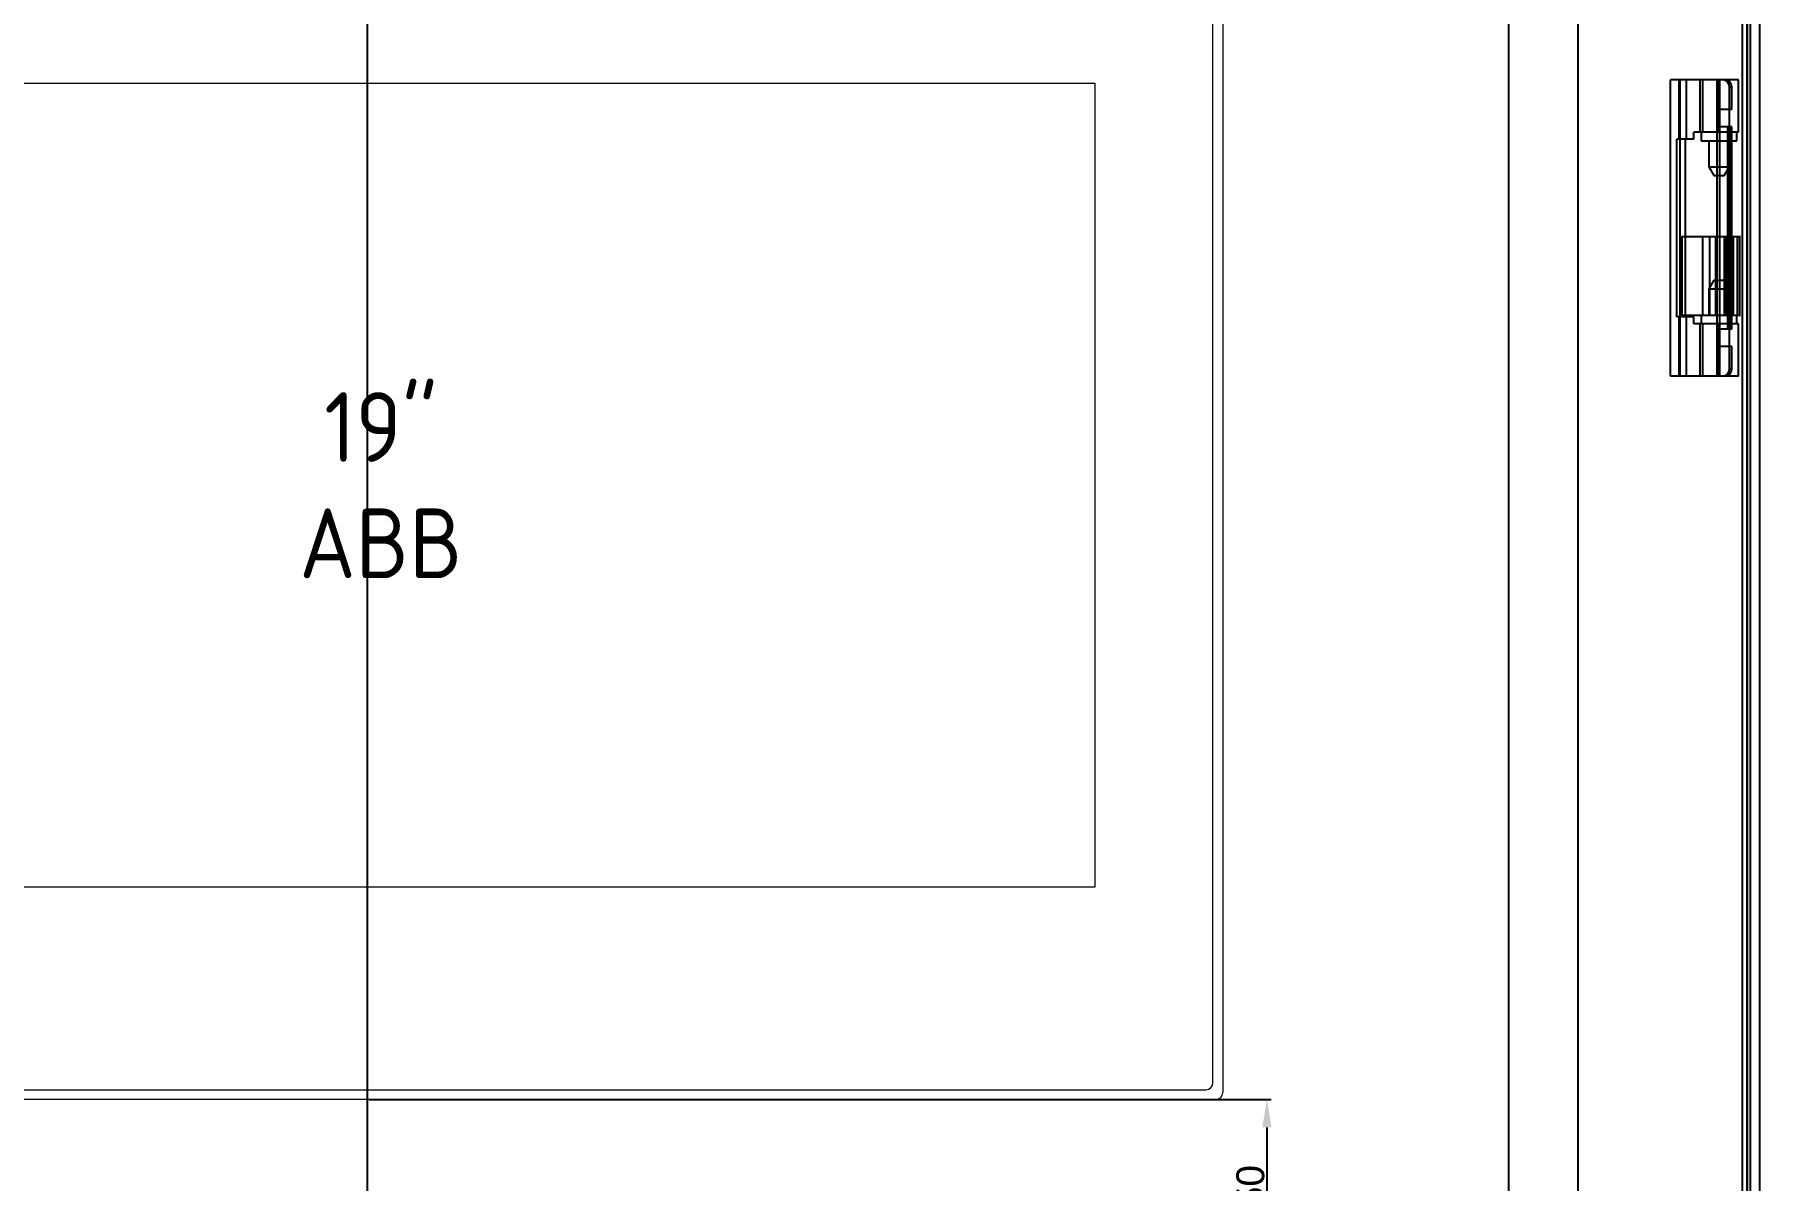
# Model space of a CAD drawing. Header units: millimetres. Extents: x 40929 to 57897, y 13592 to 43737.
# Drawn here: x 47569.5 to 48064.4, y 37289.8 to 37618.5 of the extents above; entities that cross this region are included whole.
import ezdxf

# ---------------------------------------------------------------- set-up
doc = ezdxf.new("R2010")
doc.units = ezdxf.units.MM
doc.layers.add('! NO PLOT !', color=7, linetype='Continuous', true_color=0xff75dd, plot=False)
doc.layers.add('000-PI-Oprema', color=30, linetype='Continuous', lineweight=5)
doc.layers.add('000-PI-ORMAR', color=2, linetype='Continuous')
doc.styles.add('PI0', font='isocpeur.ttf', dxfattribs={"width": 0.9})
doc.styles.get("Standard").update_dxf_attribs({"font": 'arial.ttf'})
doc.dimstyles.new('ISO-25-lb', dxfattribs={"dimtxt": 8, "dimasz": 8, "dimexe": 1.25, "dimexo": 0.625, "dimtad": 1, "dimtxsty": 'Standard', "dimcen": 5, "dimadec": 0, "dimazin": 0, "dimtfac": 1, "dimtmove": 0, "dimatfit": 3, "dimfxl": 1, "dimarcsym": 0})

# ---------------------------------------------------------------- blocks, each defined once
blk = doc.blocks.new('8806000_2000x800x600')
at = {"layer": '! NO PLOT !'}
for p, q in [((-3075.82, -8.25), (-3075.82, 1831.75)), ((-3095.82, 1826.75), (-3095.82, -3.25)), ((-3049.32, 1183), (-3049.32, 1268)), ((-3029.87, 1268), (-3049.32, 1268)), ((-3046.83, 1251), (-3046.83, 1268)), ((-3046.63, 1183), (-3046.63, 1268)), ((-3044.73, 1251), (-3044.73, 1268)), ((-3040.97, 1268), (-3040.97, 1253)), ((-3040.06, 1253), (-3040.06, 1268)), ((-3035.95, 1183), (-3035.95, 1268)), ((-3035.42, 1253), (-3035.42, 1268)), ((-3035.2, 1183), (-3035.2, 1268)), ((-3029.87, 1253), (-3029.87, 1268)), ((-3032.45, 1266), (-3031.8, 1266)), ((-3032.45, 1185), (-3032.45, 1266)), ((-3031.8, 1259.5), (-3031.8, 1266)), ((-3031.8, 1259.5), (-3035.95, 1259.5)), ((-3032.44, 1191.5), (-3032.44, 1259.5)), ((-3029.87, 1253), (-3042.64, 1253)), ((-3042.64, 1251), (-3042.64, 1253)), ((-3040.52, 1253), (-3040.52, 1250.5)), ((-3031.72, 1254.5), (-3035.95, 1254.5)), ((-3032.87, 1196.5), (-3032.87, 1254.5)), ((-3032.15, 1196.5), (-3032.15, 1254.5)), ((-3031.72, 1196.5), (-3031.72, 1254.5)), ((-3030.32, 1250.5), (-3030.32, 1253)), ((-3047.56, 1200), (-3047.56, 1251)), ((-3042.64, 1251), (-3047.56, 1251)), ((-3045.1, 1200), (-3045.1, 1251)), ((-3040.52, 1250.5), (-3030.32, 1250.5)), ((-3038.37, 1250.5), (-3038.37, 1243.01)), ((-3032.47, 1243.01), (-3032.47, 1250.5)), ((-3038.37, 1243.01), (-3032.47, 1243.01)), ((-3038.37, 1243.01), (-3036.92, 1240.5)), ((-3033.92, 1240.5), (-3032.47, 1243.01)), ((-3036.92, 1240.5), (-3033.92, 1240.5)), ((-3046.12, 1223), (-3046.12, 1200.5)), ((-3046.12, 1223), (-3029.32, 1223)), ((-3040.17, 1223), (-3040.17, 1200.5)), ((-3038.17, 1223), (-3038.17, 1200.5)), ((-3036.49, 1223), (-3036.49, 1200.5)), ((-3036.14, 1223), (-3036.14, 1200.5)), ((-3033.99, 1223), (-3033.99, 1200.5)), ((-3033.64, 1223), (-3033.64, 1200.5)), ((-3033.28, 1223), (-3033.28, 1200.5)), ((-3032.15, 1223), (-3032.15, 1200.5)), ((-3031.4, 1223), (-3031.4, 1200.5)), ((-3031.28, 1200.5), (-3031.28, 1223)), ((-3030.27, 1223), (-3030.27, 1200.5)), ((-3029.52, 1223), (-3029.52, 1200.5)), ((-3036.92, 1210.5), (-3038.37, 1207.99)), ((-3038.37, 1207.99), (-3038.37, 1200.5)), ((-3038.37, 1207.99), (-3032.47, 1207.99)), ((-3036.92, 1210.5), (-3033.92, 1210.5)), ((-3032.47, 1207.99), (-3033.92, 1210.5)), ((-3032.47, 1200.5), (-3032.47, 1207.99)), ((-3042.64, 1200), (-3047.56, 1200)), ((-3046.83, 1183), (-3046.83, 1200)), ((-3046.12, 1200.5), (-3029.32, 1200.5)), ((-3044.73, 1183), (-3044.73, 1200)), ((-3042.64, 1198), (-3042.64, 1200)), ((-3029.87, 1198), (-3042.64, 1198)), ((-3040.97, 1198), (-3040.97, 1183)), ((-3040.52, 1200.5), (-3040.52, 1198)), ((-3040.06, 1183), (-3040.06, 1198)), ((-3035.42, 1183), (-3035.42, 1198)), ((-3030.32, 1198), (-3030.32, 1200.5)), ((-3029.87, 1183), (-3029.87, 1198)), ((-3031.72, 1196.5), (-3035.95, 1196.5)), ((-3031.8, 1191.5), (-3035.95, 1191.5)), ((-3031.8, 1185), (-3031.8, 1191.5)), ((-3029.87, 1183), (-3049.32, 1183)), ((-3032.45, 1185), (-3031.8, 1185))]:
    blk.add_line(p, q, dxfattribs=at)
for centre, start_param, end_param in [((-3034.38, 1266), 4.712389, 6.283185), ((-3033.73, 1266), 4.712389, 6.283185), ((-3034.38, 1185), 3.141593, 4.712389), ((-3033.73, 1185), 3.141593, 4.712389)]:
    blk.add_ellipse(centre, major_axis=(0, 2), ratio=0.965926, start_param=start_param, end_param=end_param, dxfattribs=at)
at = {"layer": '000-PI-ORMAR'}
for p, q in [((-3028.83, 1904), (-3028.83, -80.5)), ((-3027.33, 1904), (-3027.33, -80.5)), ((-3027.32, -80.5), (-3027.32, 1904)), ((-3026.55, 1883.5), (-3026.55, -67.5)), ((-3023.83, 1883.5), (-3023.83, -67.5))]:
    blk.add_line(p, q, dxfattribs=at)
blk = doc.blocks.new('*D241')
at = {"layer": '! NO PLOT !', "color": 0, "linetype": 'Continuous', "lineweight": -2, "ltscale": 0.25, "transparency": 16777216}
for p, q in [((47665.57, 37313.02), (47924.35, 37313.02)), ((47923.1, 37305.02), (47923.1, 37271.02)), ((47840.56, 37263.02), (47924.35, 37263.02))]:
    blk.add_line(p, q, dxfattribs=at)
at = {"layer": '! NO PLOT !', "color": 0, "ltscale": 0.25, "transparency": 16777216}
for points in [[(47921.77, 37305.02), (47924.44, 37305.02), (47923.1, 37313.02)], [(47921.77, 37271.02), (47924.44, 37271.02), (47923.1, 37263.02)]]:
    blk.add_solid(points, dxfattribs=at)
at = {"layer": 'Defpoints', "color": 0, "ltscale": 0.25, "transparency": 16777216}
for p in [(47664.94, 37313.02), (47839.93, 37263.02), (47923.1, 37263.02)]:
    blk.add_point(p, dxfattribs=at)
at = {"layer": '! NO PLOT !', "color": 0, "ltscale": 0.25, "transparency": 16777216, "insert": (47918.39, 37288.02), "char_height": 8, "attachment_point": 5, "rotation": 90}
blk.add_mtext('50', dxfattribs=at)
blk = doc.blocks.new('19in panel')
at = {"layer": '000-PI-Oprema'}
for p, q in [((-239.5, 0), (239.5, 0)), ((-241.5, -335), (-241.5, -2)), ((-238.7, -4.8), (-238.7, -332.2)), ((236.7, -2.8), (-236.7, -2.8)), ((238.7, -332.2), (238.7, -4.8)), ((241.5, -2), (241.5, -335)), ((-204.9, -45.6), (-204.9, -276)), ((204.9, -45.6), (-204.9, -45.6)), ((204.9, -276), (204.9, -45.6)), ((-204.9, -276), (204.9, -276)), ((-236.7, -334.2), (236.7, -334.2)), ((241.5, -337), (-239.5, -337))]:
    blk.add_line(p, q, dxfattribs=at)
for centre, start, end in [((-239.5, -2), 90, 180), ((239.5, -2), 0, 90), ((-236.7, -4.8), 90, 180), ((236.7, -4.8), 0, 90), ((-239.5, -335), 180, 270), ((-236.7, -332.2), 180, 270), ((236.7, -332.2), 270, 0), ((239.5, -335), 270, 0)]:
    blk.add_arc(centre, 2, start, end, dxfattribs=at)

msp = doc.modelspace()

# ---------------------------------------------------------------- linework, layer by layer
at = {"layer": '! NO PLOT !', "ltscale": 0.25}
msp.add_line((47664.944, 38164.275), (47664.944, 35808.395), dxfattribs=at)

# ---------------------------------------------------------------- block references
msp.add_blockref('8806000_2000x800x600', (51088.26, 36337.525))
at = {"layer": '000-PI-Oprema'}
msp.add_blockref('19in panel', (47668.924, 37650.025), dxfattribs=at)

# ---------------------------------------------------------------- texts
at = {"layer": '! NO PLOT !', "insert": (47668.924, 37489.225), "char_height": 20, "width": 409.8, "attachment_point": 5, "style": 'PI0'}
msp.add_mtext('{\\fISOCPEUR|b0|i0|c238|p34;19"\\PABB}', dxfattribs=at)

# ---------------------------------------------------------------- dimensions: what is measured, and where the dimension line sits
at = {"layer": '! NO PLOT !', "ltscale": 0.25}
dim = msp.add_linear_dim(base=(47923.103, 37263.025), p1=(47664.944, 37313.025), p2=(47839.933, 37263.025), angle=90, dimstyle='ISO-25-lb', dxfattribs=at)
dim.commit()
dim.dimension.update_dxf_attribs({"geometry": '*D241', "text_midpoint": (47918.394, 37288.025)})

doc.saveas('drawing.dxf')
